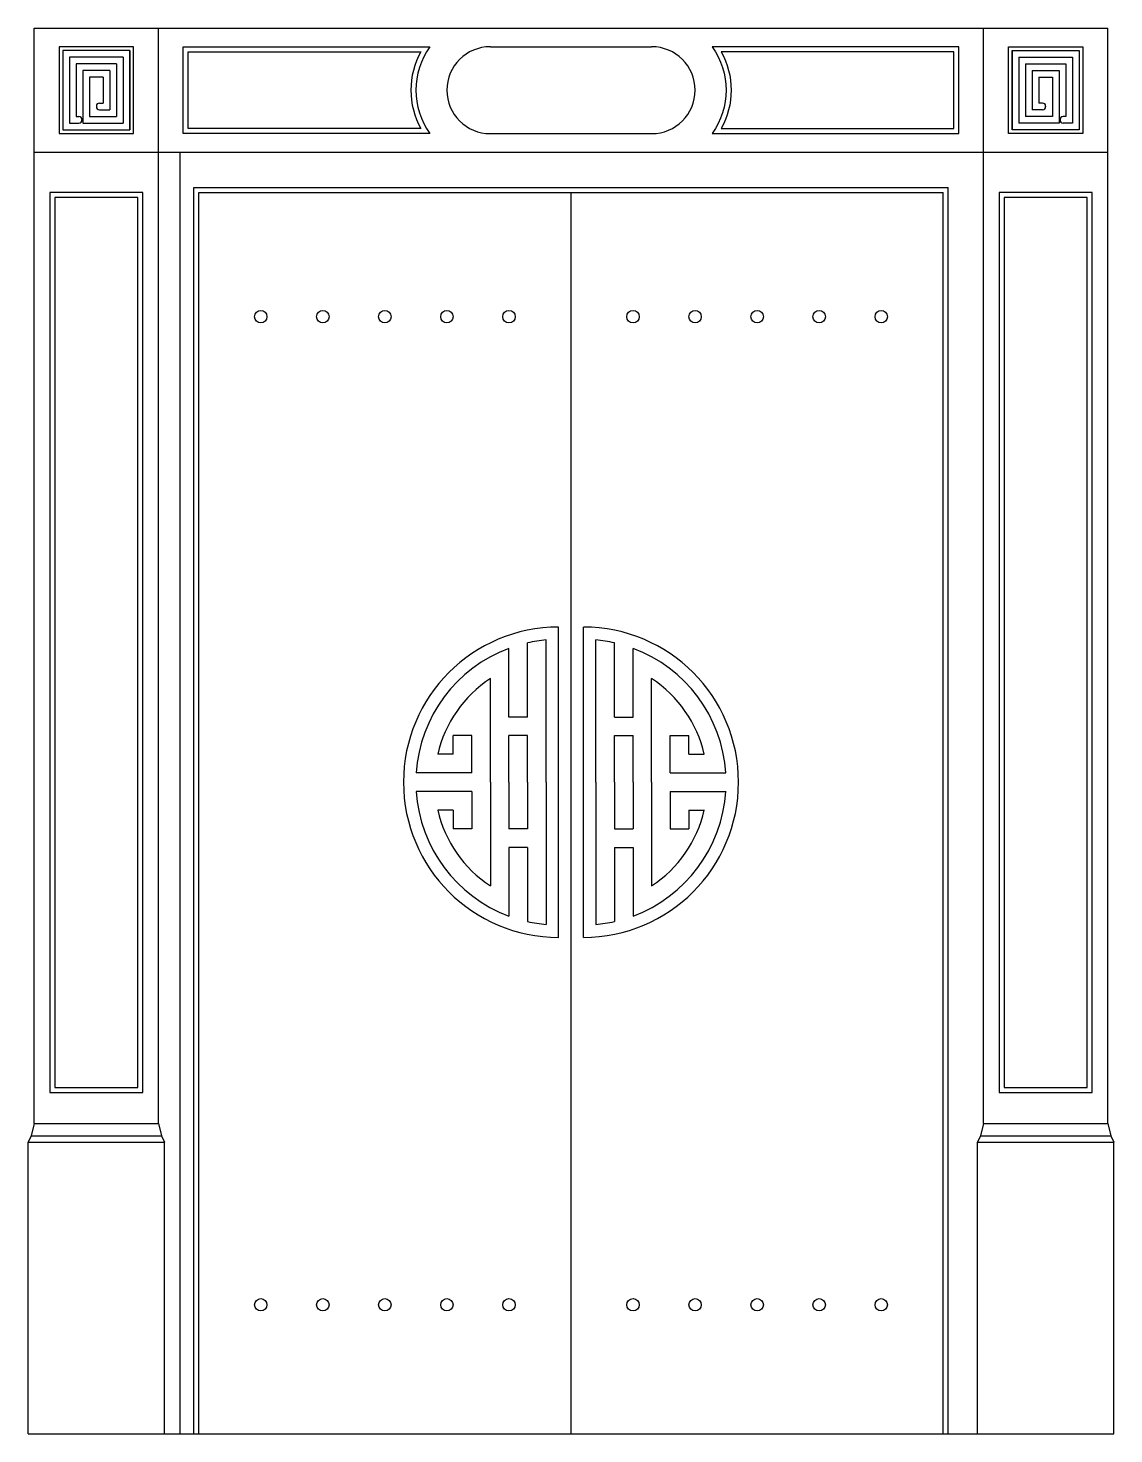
# Model space of a CAD drawing. Header units: metres. Extents: x 0 to 1750, y 0 to 2265.
import ezdxf

# ---------------------------------------------------------------- set-up
doc = ezdxf.new("R2010")
doc.units = ezdxf.units.M
for name, color, linetype in [('2', 2, 'Continuous'), ('3', 3, 'Continuous'), ('4', 4, 'Continuous'), ('7', 7, 'Continuous')]:
    doc.layers.add(name, color=color, linetype=linetype)

msp = doc.modelspace()

# ---------------------------------------------------------------- linework, layer by layer
at = {"layer": '2'}
msp.add_line((0, 0), (1750, 0), dxfattribs=at)
at = {"layer": '3'}
for p, q in [((56, 2229), (56, 2101)), ((164, 2229), (56, 2229)), ((164, 2229), (164, 2101)), ((164, 2101), (164, 2229)), ((1586, 2101), (1586, 2229)), ((1586, 2229), (1586, 2101)), ((1586, 2229), (1694, 2229)), ((1694, 2229), (1694, 2101)), ((66.8, 2218.2), (66.8, 2111.8)), ((153.2, 2218.2), (66.8, 2218.2)), ((77.6, 2207.4), (77.6, 2122.6)), ((142.4, 2207.4), (77.6, 2207.4)), ((142.4, 2207.4), (142.4, 2122.6)), ((153.2, 2218.2), (153.2, 2111.8)), ((1596.8, 2218.2), (1596.8, 2111.8)), ((1596.8, 2218.2), (1683.2, 2218.2)), ((1607.6, 2207.4), (1607.6, 2122.6)), ((1607.6, 2207.4), (1672.4, 2207.4)), ((1672.4, 2207.4), (1672.4, 2122.6)), ((1683.2, 2218.2), (1683.2, 2111.8)), ((88.4, 2196.6), (88.4, 2111.8)), ((131.6, 2196.6), (88.4, 2196.6)), ((99.2, 2185.8), (99.2, 2122.6)), ((120.8, 2185.8), (99.2, 2185.8)), ((120.8, 2185.8), (120.8, 2144.2)), ((131.6, 2196.6), (131.6, 2133.4)), ((1618.4, 2196.6), (1618.4, 2133.4)), ((1618.4, 2196.6), (1661.6, 2196.6)), ((1629.2, 2185.8), (1629.2, 2144.2)), ((1629.2, 2185.8), (1650.8, 2185.8)), ((1650.8, 2185.8), (1650.8, 2122.6)), ((1661.6, 2196.6), (1661.6, 2111.8)), ((110, 2139.2), (110, 2138.4)), ((115, 2144.2), (120.8, 2144.2)), ((115, 2133.4), (131.6, 2133.4)), ((1635, 2133.4), (1618.4, 2133.4)), ((1635, 2144.2), (1629.2, 2144.2)), ((1640, 2139.2), (1640, 2138.4)), ((66.8, 2111.8), (81.84, 2111.8)), ((77.6, 2122.6), (81.84, 2122.6)), ((86.84, 2117.6), (86.84, 2116.8)), ((88.4, 2111.8), (153.2, 2111.8)), ((99.2, 2122.6), (142.4, 2122.6)), ((1661.6, 2111.8), (1596.8, 2111.8)), ((1650.8, 2122.6), (1607.6, 2122.6)), ((1663.16, 2117.6), (1663.16, 2116.8)), ((1672.4, 2122.6), (1668.16, 2122.6)), ((1683.2, 2111.8), (1668.16, 2111.8)), ((56, 2101), (164, 2101)), ((56, 2101), (164, 2101)), ((1694, 2101), (1586, 2101)), ((1694, 2101), (1586, 2101)), ((245, 0), (245, 2065)), ((267, 0), (267, 2008)), ((267, 2008), (1483, 2008)), ((275, 2000), (1475, 2000)), ((1475, 0), (1475, 2000)), ((1483, 0), (1483, 2008)), ((855, 800), (855, 1300)), ((895, 800), (895, 1300)), ((805, 1155), (805, 1274.5)), ((835, 1050), (835, 1279.13)), ((915, 1050), (915, 1279.13)), ((945, 1155), (945, 1274.5)), ((775, 1155), (775, 1265.64)), ((975, 1155), (975, 1265.64)), ((745, 1050), (745, 1217.03)), ((1005, 1050), (1005, 1217.03)), ((805, 1155), (775, 1155)), ((945, 1155), (975, 1155)), ((685, 1095), (685, 1125)), ((715, 1125), (685, 1125)), ((715, 1065), (715, 1125)), ((775, 1050), (775, 1125)), ((805, 1125), (775, 1125)), ((805, 1050), (805, 1125)), ((945, 1050), (945, 1125)), ((945, 1125), (975, 1125)), ((975, 1050), (975, 1125)), ((1035, 1065), (1035, 1125)), ((1035, 1125), (1065, 1125)), ((1065, 1095), (1065, 1125)), ((685, 1095), (660.13, 1095)), ((1065, 1095), (1089.87, 1095)), ((715, 1065), (625.49, 1065)), ((1035, 1065), (1124.51, 1065)), ((745, 1050), (745, 882.97)), ((775, 1050), (775, 975)), ((805, 1050), (805, 975)), ((835, 1050), (835, 820.87)), ((915, 1050), (915, 820.87)), ((945, 1050), (945, 975)), ((975, 1050), (975, 975)), ((1005, 1050), (1005, 882.97)), ((715, 1035), (625.49, 1035)), ((715, 1035), (715, 975)), ((1035, 1035), (1035, 975)), ((1035, 1035), (1125, 1035)), ((685, 1005), (660.13, 1005)), ((685, 1005), (685, 975)), ((1065, 1005), (1090, 1005)), ((1065, 1005), (1065, 975)), ((715, 975), (685, 975)), ((805, 975), (775, 975)), ((945, 975), (975, 975)), ((1035, 975), (1065, 975)), ((805, 945), (775, 945)), ((775, 945), (775, 834.36)), ((805, 945), (805, 825.5)), ((945, 945), (945, 825.5)), ((945, 945), (975, 945)), ((975, 945), (975, 834.36)), ((10, 500), (210, 500)), ((1540, 500), (1740, 500)), ((5, 480), (215, 480)), ((1535, 480), (1745, 480)), ((0, 470), (220, 470)), ((1530, 470), (1750, 470))]:
    msp.add_line(p, q, dxfattribs=at)
for points in [[(50, 2095), (170, 2095), (170, 2235), (50, 2235)], [(1700, 2095), (1580, 2095), (1580, 2235), (1700, 2235)], [(35, 550), (185, 550), (185, 2000), (35, 2000)], [(1565, 550), (1715, 550), (1715, 2000), (1565, 2000)], [(43, 558), (177, 558), (177, 1992), (43, 1992)], [(1573, 558), (1707, 558), (1707, 1992), (1573, 1992)]]:
    msp.add_lwpolyline(points, close=True, dxfattribs=at)
for points in [[(250, 2235), (647.53, 2235, 0.32), (647.53, 2095), (250, 2095)], [(258, 2227), (633.02, 2227, 0.26), (633.02, 2103), (258, 2103)], [(1500, 2235), (1102.47, 2235, -0.32), (1102.47, 2095), (1500, 2095)], [(1492, 2227), (1116.98, 2227, -0.26), (1116.98, 2103), (1492, 2103)]]:
    msp.add_lwpolyline(points, format="xyb", close=True, dxfattribs=at)
for centre in [(375, 1800), (475, 1800), (575, 1800), (675, 1800), (775, 1800), (975, 1800), (1075, 1800), (1175, 1800), (1275, 1800), (1375, 1800), (375, 208), (475, 208), (575, 208), (675, 208), (775, 208), (975, 208), (1075, 208), (1175, 208), (1275, 208), (1375, 208)]:
    msp.add_circle(centre, 10, dxfattribs=at)
for centre, radius, start, end in [((115, 2139.2), 5, 90, 180), ((115, 2138.4), 5, 180, 270), ((1635, 2139.2), 5, 0, 90), ((1635, 2138.4), 5, 270, 0), ((81.84, 2117.6), 5, 0, 90), ((81.84, 2116.8), 5, 270, 0), ((1668.16, 2117.6), 5, 90, 180), ((1668.16, 2116.8), 5, 180, 270), ((855, 1050), 230, 94.99, 102.56), ((895, 1050), 230, 77.44, 85.01), ((855, 1050), 230, 110.35, 176.26), ((895, 1050), 230, 3.74, 69.65), ((855, 1050), 200, 123.37, 167), ((895, 1050), 200, 13, 56.63), ((855, 1050), 230, 183.74, 249.65), ((895, 1050), 230, 290.35, 356.26), ((855, 1050), 200, 193, 236.63), ((895, 1050), 200, 303.37, 347), ((855, 1050), 230, 257.44, 265.01), ((895, 1050), 230, 274.99, 282.56)]:
    msp.add_arc(centre, radius, start, end, dxfattribs=at)
at = {"layer": '4'}
for p, q in [((10, 500), (10, 2265)), ((10, 2265), (1740, 2265)), ((210, 500), (210, 2265)), ((1540, 500), (1540, 2265)), ((1740, 500), (1740, 2265)), ((10, 2065), (1740, 2065)), ((275, 0), (275, 2000)), ((1475, 0), (1475, 2000)), ((10, 500), (5, 480)), ((210, 500), (215, 480)), ((1540, 500), (1535, 480)), ((1740, 500), (1745, 480)), ((5, 480), (0, 470)), ((215, 480), (220, 470)), ((1535, 480), (1530, 470)), ((1745, 480), (1750, 470)), ((0, 0), (0, 470)), ((220, 0), (220, 470)), ((1530, 0), (1530, 470)), ((1750, 0), (1750, 470))]:
    msp.add_line(p, q, dxfattribs=at)
at = {"layer": '7'}
for p, q in [((745, 2235), (1005, 2235)), ((745, 2095), (1005, 2095)), ((875, 0), (875, 2000))]:
    msp.add_line(p, q, dxfattribs=at)
for centre, radius, start, end in [((745, 2165), 70, 90, 270), ((1005, 2165), 70, 270, 90), ((855, 1050), 250, 90, 180), ((895, 1050), 250, 0, 90), ((855, 1050), 250, 180, 270), ((895, 1050), 250, 270, 0)]:
    msp.add_arc(centre, radius, start, end, dxfattribs=at)

doc.saveas('drawing.dxf')
